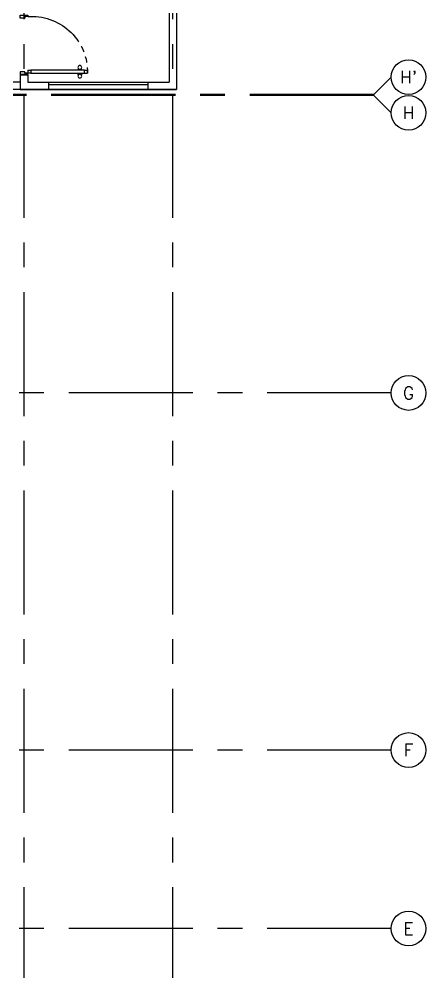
# Model space of a CAD drawing. Extents: x 417866242 to 417866469, y 43498047 to 43498124.
# Drawn here: x 417866460.66 to 417866468.86, y 43498063.51 to 43498082.73 of the extents above; entities that cross this region are included whole.
import ezdxf
from ezdxf.enums import TextEntityAlignment as Align

# ---------------------------------------------------------------- set-up
doc = ezdxf.new("R2010")
doc.units = 0
doc.header["$MEASUREMENT"] = 0
doc.linetypes.add('CENTERX2', pattern=[4, 2.5, -0.5, 0.5, -0.5])
doc.linetypes.add('HIDDEN', pattern=[0.375, 0.25, -0.125])
for name, color, linetype in [('AX-CR', 7, 'CONTINUOUS'), ('AX-TXT', 2, 'CONTINUOUS'), ('AXES', 11, 'CENTERX2'), ('DOOR', 11, 'CONTINUOUS'), ('ROOF', 11, 'CONTINUOUS'), ('WALL', 11, 'CONTINUOUS'), ('WIN', 11, 'CONTINUOUS')]:
    doc.layers.add(name, color=color, linetype=linetype)
doc.styles.add('ROMANS', font='ROMANS.shx', dxfattribs={"width": 0.6})

# ---------------------------------------------------------------- blocks, each defined once
blk = doc.blocks.new('A$C7FB5060D')
at = {"layer": 'DOOR', "color": 0, "linetype": 'ByBlock'}
for p, q in [((1.353, 1.271), (1.203, 1.271)), ((1.203, 1.271), (1.203, 1.241)), ((1.203, 1.241), (1.264, 1.241)), ((1.264, 1.241), (1.264, 1.211)), ((1.264, 1.211), (1.353, 1.211)), ((1.353, 1.211), (1.353, 1.271)), ((0.06, 0.158), (0, 0.158)), ((0, 0.158), (0, 0.097)), ((0, 0.097), (0, 0.158)), ((0.06, 0.097), (0, 0.097)), ((0.06, 0.097), (0.06, 0.158)), ((0.207, 0.166), (0.099, 0.166)), ((0.099, 0.158), (0.099, 0.166)), ((0.099, 0.097), (0.099, 0.089)), ((0.207, 0.089), (0.099, 0.089)), ((0.114, 0.177), (0.192, 0.177)), ((0.114, 0.166), (0.114, 0.177)), ((0.114, 0.166), (0.192, 0.166)), ((0.114, 0.089), (0.192, 0.089)), ((0.114, 0.089), (0.114, 0.078)), ((0.114, 0.078), (0.192, 0.078)), ((0.192, 0.166), (0.192, 0.177)), ((0.192, 0.089), (0.192, 0.078)), ((0.207, 0.158), (0.207, 0.166)), ((0.207, 0.097), (0.207, 0.089)), ((1.203, 0.158), (1.143, 0.158)), ((1.143, 0.158), (1.143, 0.097)), ((1.143, 0.097), (1.203, 0.097)), ((1.203, 0.158), (1.203, 0.097)), ((1.203, 0.097), (1.264, 0.097)), ((1.203, 0.067), (1.203, 0.097)), ((1.203, 0.067), (1.353, 0.067)), ((1.264, 0.127), (1.353, 0.127)), ((1.264, 0.097), (1.264, 0.127)), ((1.353, 0.127), (1.353, 0.067))]:
    blk.add_line(p, q, dxfattribs=at)
at = {"layer": 'DOOR', "linetype": 'ByBlock'}
for p, q in [((0.06, 0.158), (1.143, 0.158)), ((1.143, 0.097), (0.06, 0.097))]:
    blk.add_line(p, q, dxfattribs=at)
at = {"layer": 'DOOR', "color": 0, "linetype": 'ByBlock'}
for centre in [(0.153, 0.216), (0.153, 0.039)]:
    blk.add_circle(centre, 0.039, dxfattribs=at)
at = {"layer": 'DOOR', "linetype": 'HIDDEN', "ltscale": 0.5}
blk.add_arc((1.116, 0.127), 1.117, 85.5184, 178.456, dxfattribs=at)
at = {"layer": 'WALL'}
for p, q in [((1.353, 1.271), (1.203, 1.271)), ((1.353, 0.067), (1.203, 0.067)), ((1.353, 0.067), (1.203, 0.067)), ((1.203, 0.067), (1.353, 0.067))]:
    blk.add_line(p, q, dxfattribs=at)
blk = doc.blocks.new('AXR')
at = {"layer": 'AX-CR'}
blk.add_circle((350, 0), 350, dxfattribs=at)
at = {"layer": 'AX-TXT', "style": 'ROMANS'}
blk.add_attdef('AX', text='', height=250, dxfattribs=at).set_placement((350, 0), align=Align.MIDDLE)

msp = doc.modelspace()

# ---------------------------------------------------------------- linework, layer by layer
at = {"layer": 'AXES'}
for p, q in [((417866460.761, 43498046.724), (417866460.761, 43498123.537)), ((417866463.761, 43498046.724), (417866463.761, 43498123.537)), ((417866467.811, 43498081.209), (417866468.161, 43498081.559)), ((417866467.811, 43498081.209), (417866400.121, 43498081.209)), ((417866467.811, 43498081.189), (417866400.121, 43498081.189)), ((417866467.811, 43498081.189), (417866468.161, 43498080.839)), ((417866468.161, 43498075.189), (417866400.121, 43498075.189)), ((417866468.161, 43498067.989), (417866400.121, 43498067.989)), ((417866468.161, 43498064.389), (417866400.121, 43498064.389))]:
    msp.add_line(p, q, dxfattribs=at)
at = {"layer": 'ROOF'}
for p, q in [((417866460.686, 43498081.459), (417866458.611, 43498081.459)), ((417866463.836, 43498081.309), (417866458.611, 43498081.309))]:
    msp.add_line(p, q, dxfattribs=at)
at = {"layer": 'WALL'}
for p, q in [((417866463.686, 43498087.084), (417866463.686, 43498081.459)), ((417866463.836, 43498087.084), (417866463.836, 43498081.309)), ((417866460.836, 43498081.609), (417866460.686, 43498081.609)), ((417866460.686, 43498081.609), (417866460.686, 43498081.309)), ((417866460.836, 43498081.609), (417866460.836, 43498081.459)), ((417866460.836, 43498081.459), (417866461.261, 43498081.459)), ((417866461.261, 43498081.309), (417866461.261, 43498081.459)), ((417866463.261, 43498081.459), (417866463.686, 43498081.459)), ((417866463.261, 43498081.309), (417866463.261, 43498081.459)), ((417866460.686, 43498081.309), (417866461.261, 43498081.309)), ((417866463.261, 43498081.309), (417866463.836, 43498081.309))]:
    msp.add_line(p, q, dxfattribs=at)
at = {"layer": 'WIN'}
for p, q in [((417866461.261, 43498081.459), (417866463.261, 43498081.459)), ((417866461.261, 43498081.409), (417866463.261, 43498081.409)), ((417866461.261, 43498081.309), (417866463.261, 43498081.309))]:
    msp.add_line(p, q, dxfattribs=at)

# ---------------------------------------------------------------- block references
at = {"layer": 'AXES', "xscale": 0.0009999871253967285, "yscale": 0.001000002026557922, "zscale": 0.001}
for p, values in [((417866468.161, 43498081.559), {'AX': "H'"}), ((417866468.161, 43498080.839), {'AX': 'H'}), ((417866468.161, 43498075.189), {'AX': 'G'}), ((417866468.161, 43498067.989), {'AX': 'F'}), ((417866468.161, 43498064.389), {'AX': 'E'})]:
    msp.add_blockref('AXR', p, dxfattribs=at).add_auto_attribs(values)
at = {"layer": 'DOOR', "linetype": 'Continuous', "xscale": -1}
msp.add_blockref('A$C7FB5060D', (417866462.039, 43498081.538), dxfattribs=at)

doc.saveas('drawing.dxf')
